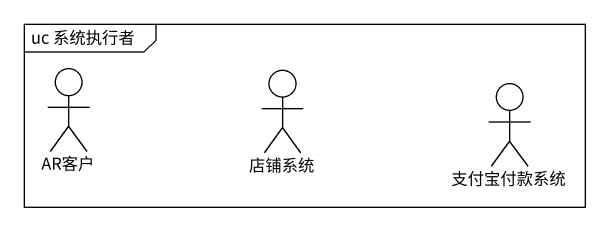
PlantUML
@startuml
mainframe uc 系统执行者
actor AR客户
actor 店铺系统
actor 支付宝付款系统
@enduml
